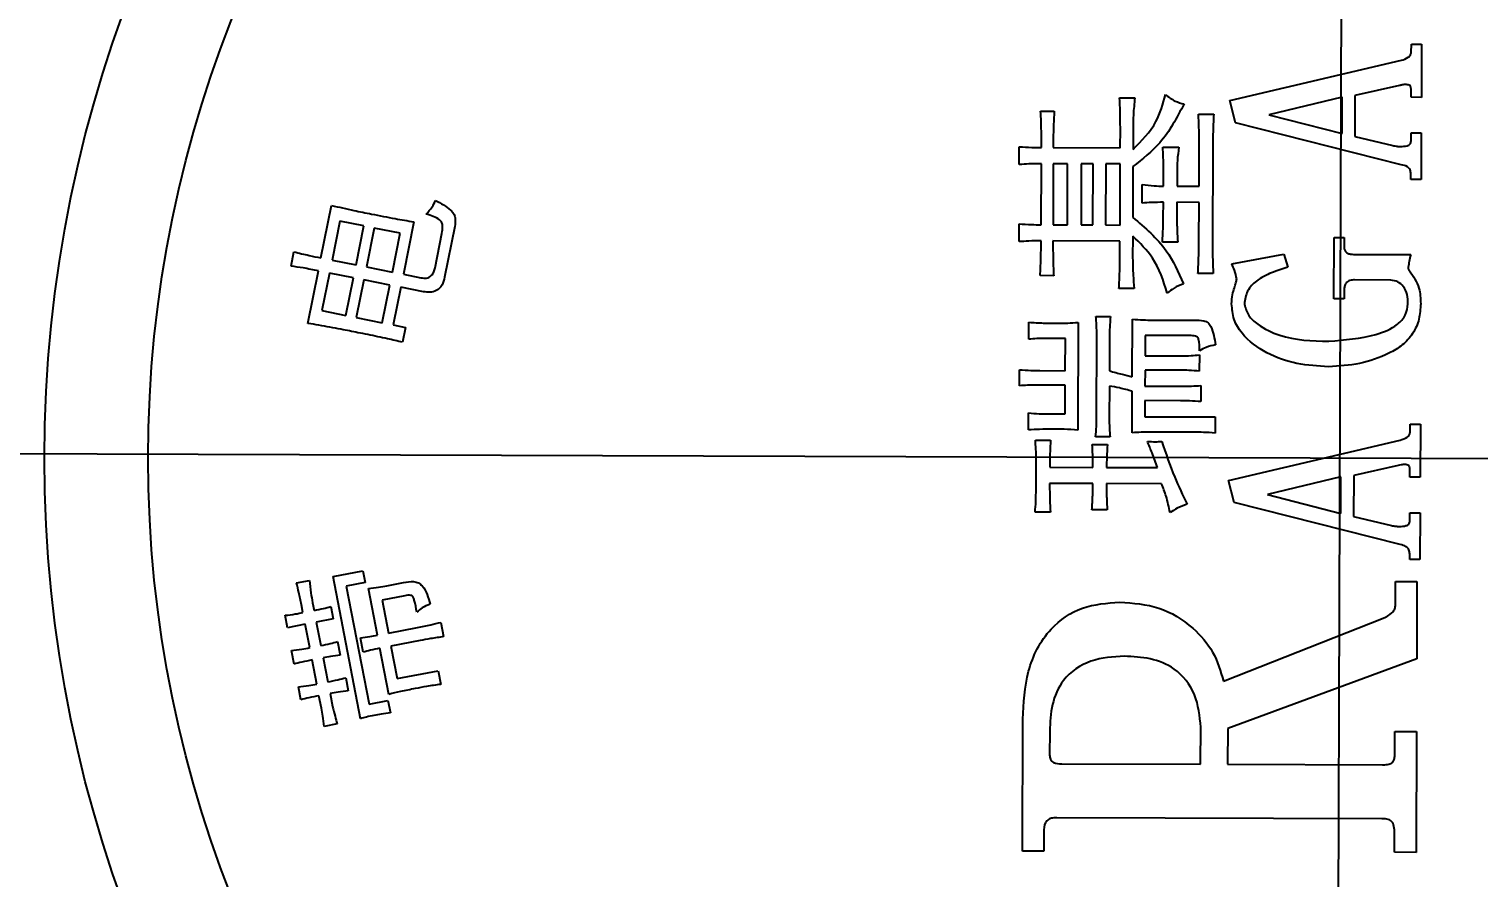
# Model space of a CAD drawing. Header units: millimetres. Extents: x 2928 to 3086, y 1537 to 1648.
# Drawn here: x 2967.46 to 2974.45, y 1618.41 to 1622.5 of the extents above; entities that cross this region are included whole.
import ezdxf

# ---------------------------------------------------------------- set-up
doc = ezdxf.new("R2010")
doc.units = ezdxf.units.MM
doc.layers.add('标注层', color=4, linetype='Continuous', lineweight=25)
doc.styles.get("Standard").update_dxf_attribs({"font": 'arial.ttf'})
doc.dimstyles.new('ISO-25', dxfattribs={"dimtxt": 2.5, "dimasz": 2.5, "dimexe": 1.25, "dimexo": 0.625, "dimtad": 1, "dimtxsty": 'Standard', "dimcen": 2.5, "dimadec": 0, "dimazin": 0, "dimtfac": 1, "dimtmove": 0, "dimatfit": 3, "dimfxl": 0, "dimarcsym": 0})

# ---------------------------------------------------------------- blocks, each defined once
blk = doc.blocks.new('*D28')
at = {"layer": 'Defpoints', "color": 0, "transparency": 16777216}
for p in [(2990.4245, 1637.2623), (2990.4245, 1632.3706), (2955.6801, 1620.4897)]:
    blk.add_point(p, dxfattribs=at)
at = {"layer": '标注层', "color": 0, "lineweight": -2, "transparency": 16777216}
for p, q in [((2955.6801, 1620.4897), (2955.6801, 1639.2623)), ((2990.4245, 1632.3706), (2990.4245, 1639.2623)), ((2959.7601, 1637.2623), (2986.3445, 1637.2623))]:
    blk.add_line(p, q, dxfattribs=at)
at = {"layer": '标注层', "color": 0, "transparency": 16777216}
for points in [[(2959.7601, 1637.9423), (2959.7601, 1636.5823), (2955.6801, 1637.2623)], [(2986.3445, 1637.9423), (2986.3445, 1636.5823), (2990.4245, 1637.2623)]]:
    blk.add_solid(points, dxfattribs=at)
at = {"layer": '标注层', "color": 0, "transparency": 16777216, "insert": (2973.0523, 1640.5745), "char_height": 3.5, "attachment_point": 5}
blk.add_mtext('345', dxfattribs=at)

msp = doc.modelspace()

# ---------------------------------------------------------------- linework, layer by layer
at = {"color": 7, "linetype": 'Continuous', "lineweight": 25}
for p, q in [((2973.7552, 1612.6531), (2973.8049, 1628.2118)), ((2974.1247, 1622.3909), (2974.1248, 1622.4308)), ((2974.1248, 1622.4308), (2974.1741, 1622.4306)), ((2974.1741, 1622.4306), (2974.1733, 1622.1742)), ((2973.2486, 1622.1589), (2974.0766, 1622.3533)), ((2974.0669, 1622.231), (2973.8528, 1622.183)), ((2972.7172, 1622.1718), (2972.7909, 1622.1716)), ((2973.2758, 1622.0519), (2973.2486, 1622.1589)), ((2973.7911, 1622.1757), (2973.4372, 1622.0905)), ((2973.7905, 1621.999), (2973.7911, 1622.1757)), ((2973.8528, 1622.183), (2973.8521, 1621.9855)), ((2974.124, 1622.1744), (2974.1241, 1622.2071)), ((2974.1733, 1622.1742), (2974.124, 1622.1744)), ((2972.3363, 1622.1076), (2972.4018, 1622.1074)), ((2973.0976, 1622.0928), (2973.1713, 1622.0926)), ((2973.4372, 1622.0905), (2973.7905, 1621.999)), ((2972.7205, 1621.9303), (2972.7208, 1622.0204)), ((2972.7822, 1622.0243), (2972.7819, 1621.9219)), ((2974.0763, 1621.849), (2973.2758, 1622.0519)), ((2974.1233, 1621.9633), (2974.1234, 1622.0031)), ((2974.1234, 1622.0031), (2974.1727, 1622.003)), ((2974.1727, 1622.003), (2974.172, 1621.7772)), ((2972.2331, 1621.85), (2972.2334, 1621.936)), ((2972.3398, 1621.9315), (2972.34, 1621.9929)), ((2972.3973, 1621.9927), (2972.3971, 1621.9313)), ((2972.9252, 1621.9337), (2973.003, 1621.9335)), ((2973.8521, 1621.9855), (2974.0348, 1621.9414)), ((2972.3971, 1621.9313), (2972.7205, 1621.9303)), ((2973.1006, 1621.7449), (2973.1012, 1621.9209)), ((2973.1667, 1621.9207), (2973.1653, 1621.4786)), ((2972.3386, 1621.559), (2972.3396, 1621.8537)), ((2972.3969, 1621.8536), (2972.3959, 1621.5588)), ((2972.4665, 1621.8533), (2972.3969, 1621.8536)), ((2972.4655, 1621.5586), (2972.4665, 1621.8533)), ((2972.532, 1621.8531), (2972.531, 1621.5584)), ((2972.5893, 1621.8529), (2972.532, 1621.8531)), ((2972.5883, 1621.5582), (2972.5893, 1621.8529)), ((2972.6507, 1621.8528), (2972.6497, 1621.558)), ((2972.7203, 1621.8525), (2972.6507, 1621.8528)), ((2972.7193, 1621.5578), (2972.7203, 1621.8525)), ((2972.7816, 1621.8401), (2972.7808, 1621.5944)), ((2972.9287, 1621.7454), (2972.9289, 1621.8232)), ((2972.9944, 1621.8189), (2972.9942, 1621.7452)), ((2974.1227, 1621.7774), (2974.1228, 1621.8049)), ((2972.8261, 1621.6639), (2972.8264, 1621.7539)), ((2972.9942, 1621.7452), (2973.1006, 1621.7449)), ((2974.172, 1621.7772), (2974.1227, 1621.7774)), ((2968.8639, 1621.3991), (2968.9145, 1621.6526)), ((2972.9282, 1621.594), (2972.9284, 1621.6677)), ((2972.9939, 1621.6674), (2972.9937, 1621.6019)), ((2973.1004, 1621.6671), (2972.9939, 1621.6674)), ((2973.0998, 1621.4788), (2973.1004, 1621.6671)), ((2968.9545, 1621.5764), (2968.9171, 1621.3885)), ((2969.0704, 1621.5532), (2968.9545, 1621.5764)), ((2969.0329, 1621.3654), (2969.0704, 1621.5532)), ((2969.1205, 1621.5432), (2969.083, 1621.3554)), ((2969.2457, 1621.5182), (2969.1205, 1621.5432)), ((2969.2082, 1621.3304), (2969.2457, 1621.5182)), ((2969.312, 1621.5733), (2969.2614, 1621.3198)), ((2969.4142, 1621.3511), (2969.4474, 1621.5171)), ((2969.5093, 1621.5503), (2969.4605, 1621.3062)), ((2972.2319, 1621.4775), (2972.2322, 1621.5634)), ((2972.3959, 1621.5588), (2972.4655, 1621.5586)), ((2972.531, 1621.5584), (2972.5883, 1621.5582)), ((2972.6497, 1621.558), (2972.7193, 1621.5578)), ((2972.3383, 1621.4526), (2972.3384, 1621.4812)), ((2972.7191, 1621.48), (2972.3957, 1621.4811)), ((2972.7188, 1621.3981), (2972.7191, 1621.48)), ((2972.7806, 1621.5044), (2972.7802, 1621.398)), ((2972.9974, 1621.475), (2972.9237, 1621.4753)), ((2973.751, 1621.2011), (2973.752, 1621.4979)), ((2973.752, 1621.4979), (2973.8013, 1621.4977)), ((2973.8013, 1621.4977), (2973.8011, 1621.4475)), ((2968.7194, 1621.3595), (2968.7332, 1621.4284)), ((2968.9171, 1621.3885), (2969.0329, 1621.3654)), ((2973.2584, 1621.3706), (2973.5099, 1621.417)), ((2973.5099, 1621.417), (2973.5296, 1621.3538)), ((2973.8465, 1621.4159), (2974.1216, 1621.415)), ((2968.8009, 1621.0829), (2968.8514, 1621.3365)), ((2968.9046, 1621.3259), (2968.8684, 1621.1444)), ((2969.0205, 1621.3028), (2968.9046, 1621.3259)), ((2968.9843, 1621.1212), (2969.0205, 1621.3028)), ((2969.083, 1621.3554), (2969.2082, 1621.3304)), ((2969.2614, 1621.3198), (2969.346, 1621.3029)), ((2972.3992, 1621.3132), (2972.3337, 1621.3134)), ((2973.1689, 1621.323), (2973.0952, 1621.3233)), ((2969.0705, 1621.2928), (2969.0344, 1621.1112)), ((2969.1957, 1621.2678), (2969.0705, 1621.2928)), ((2969.1596, 1621.0863), (2969.1957, 1621.2678)), ((2969.2489, 1621.2572), (2969.2127, 1621.0757)), ((2969.3585, 1621.2354), (2969.2489, 1621.2572)), ((2972.7879, 1621.2506), (2972.7142, 1621.2508)), ((2973.8005, 1621.2439), (2973.8003, 1621.2009)), ((2974.0258, 1621.2921), (2973.8507, 1621.2926)), ((2973.8003, 1621.2009), (2973.751, 1621.2011)), ((2968.8684, 1621.1444), (2968.9843, 1621.1212)), ((2969.0344, 1621.1112), (2969.1596, 1621.0863)), ((2972.6033, 1621.1161), (2972.6729, 1621.1158)), ((2972.7784, 1620.8249), (2972.7793, 1621.1032)), ((2972.8734, 1621.0988), (2973.0781, 1621.0982)), ((2969.2127, 1621.0757), (2969.2723, 1621.0638)), ((2969.2723, 1621.0638), (2969.2579, 1620.9917)), ((2972.2795, 1621.0066), (2972.2798, 1621.0884)), ((2972.5172, 1621.0877), (2972.5156, 1620.5678)), ((2972.8404, 1621.0252), (2972.8401, 1620.927)), ((2973.0492, 1621.0246), (2972.8404, 1621.0252)), ((2972.4556, 1621.0101), (2972.3655, 1621.0104)), ((2972.4551, 1620.8545), (2972.4556, 1621.0101)), ((2972.6058, 1620.6248), (2972.6071, 1621.0219)), ((2972.6685, 1621.0217), (2972.6679, 1620.8539)), ((2972.8401, 1620.927), (2973.012, 1620.9264)), ((2973.1021, 1620.9303), (2973.1019, 1620.8525)), ((2972.2338, 1620.7816), (2972.234, 1620.8593)), ((2972.3323, 1620.8549), (2972.4551, 1620.8545)), ((2972.8399, 1620.8574), (2972.8396, 1620.7796)), ((2973.0118, 1620.8569), (2972.8399, 1620.8574)), ((2972.4549, 1620.785), (2972.3239, 1620.7854)), ((2972.4544, 1620.6458), (2972.4549, 1620.785)), ((2972.6677, 1620.7802), (2972.6672, 1620.6287)), ((2972.7775, 1620.5547), (2972.7782, 1620.7553)), ((2972.8396, 1620.7796), (2973.0075, 1620.7791)), ((2973.1098, 1620.7829), (2973.1096, 1620.7051)), ((2972.8394, 1620.71), (2972.8392, 1620.6323)), ((2973.0113, 1620.7095), (2972.8394, 1620.71)), ((2972.2781, 1620.5686), (2972.2784, 1620.6504)), ((2972.3685, 1620.646), (2972.4544, 1620.6458)), ((2972.8392, 1620.6323), (2973.1789, 1620.6312)), ((2973.1789, 1620.6312), (2973.1787, 1620.5534)), ((2972.671, 1620.5346), (2972.6014, 1620.5348)), ((2973.0764, 1620.5578), (2972.8758, 1620.5585)), ((2974.1188, 1620.5567), (2974.1189, 1620.5966)), ((2974.1189, 1620.5966), (2974.1683, 1620.5964)), ((2974.1683, 1620.5964), (2974.1674, 1620.34)), ((2985.8594, 1620.3933), (2955.4154, 1620.4905)), ((2972.3107, 1620.5193), (2972.3844, 1620.5191)), ((2972.5849, 1620.498), (2972.6586, 1620.4977)), ((2973.2427, 1620.3247), (2974.0707, 1620.5191)), ((2972.314, 1620.2655), (2972.3145, 1620.4211)), ((2974.0611, 1620.3968), (2973.8469, 1620.3487)), ((2972.3799, 1620.3881), (2972.5887, 1620.3874)), ((2972.6542, 1620.3872), (2972.8998, 1620.3865)), ((2973.2699, 1620.2177), (2973.2427, 1620.3247)), ((2973.7852, 1620.3414), (2973.4313, 1620.2562)), ((2973.7847, 1620.1648), (2973.7852, 1620.3414)), ((2973.8469, 1620.3487), (2973.8463, 1620.1513)), ((2974.1181, 1620.3402), (2974.1182, 1620.3729)), ((2974.1674, 1620.34), (2974.1181, 1620.3402)), ((2972.5884, 1620.3097), (2972.3797, 1620.3103)), ((2972.92, 1620.3086), (2972.6539, 1620.3095)), ((2973.4313, 1620.2562), (2973.7847, 1620.1648)), ((2972.6576, 1620.1825), (2972.5839, 1620.1828)), ((2974.0705, 1620.0148), (2973.2699, 1620.2177)), ((2972.3833, 1620.1711), (2972.3096, 1620.1714)), ((2973.8463, 1620.1513), (2974.029, 1620.1072)), ((2974.1174, 1620.129), (2974.1176, 1620.1689)), ((2974.1176, 1620.1689), (2974.1669, 1620.1688)), ((2974.1669, 1620.1688), (2974.1662, 1619.943)), ((2974.1169, 1619.9431), (2974.1169, 1619.9707)), ((2974.1662, 1619.943), (2974.1169, 1619.9431)), ((2968.746, 1619.8302), (2968.8086, 1619.8423)), ((2968.922, 1619.861), (2969.0662, 1619.8888)), ((2969.0544, 1619.1745), (2968.922, 1619.861)), ((2969.0662, 1619.8888), (2969.077, 1619.8323)), ((2974.0476, 1619.7198), (2974.048, 1619.8365)), ((2974.048, 1619.8365), (2974.1521, 1619.8362)), ((2974.1521, 1619.8362), (2974.1509, 1619.4641)), ((2969.077, 1619.8323), (2968.9861, 1619.8149)), ((2968.9861, 1619.8149), (2969.0962, 1619.2445)), ((2969.136, 1619.5772), (2969.0924, 1619.8029)), ((2969.2682, 1619.7684), (2969.1585, 1619.7472)), ((2969.1809, 1619.8166), (2969.2624, 1619.8323)), ((2968.7768, 1619.6866), (2968.7695, 1619.7242)), ((2968.8228, 1619.7346), (2968.8302, 1619.697)), ((2968.9109, 1619.7159), (2968.9225, 1619.6562)), ((2969.1585, 1619.7472), (2969.1894, 1619.5874)), ((2968.7031, 1619.6139), (2968.6916, 1619.6735)), ((2968.7876, 1619.6302), (2968.7031, 1619.6139)), ((2968.8095, 1619.5174), (2968.7876, 1619.6302)), ((2968.9225, 1619.6562), (2968.841, 1619.6406)), ((2968.841, 1619.6406), (2968.8628, 1619.5277)), ((2969.4426, 1619.6395), (2969.4558, 1619.5705)), ((2973.2189, 1619.3552), (2973.9881, 1619.6594)), ((2969.0672, 1619.4956), (2969.054, 1619.5646)), ((2969.1894, 1619.5874), (2969.3303, 1619.6146)), ((2968.7337, 1619.4378), (2968.721, 1619.5037)), ((2968.9436, 1619.5466), (2968.9563, 1619.4807)), ((2969.191, 1619.2919), (2969.1481, 1619.5145)), ((2969.3424, 1619.552), (2969.2015, 1619.5248)), ((2969.2015, 1619.5248), (2969.2317, 1619.368)), ((2968.8433, 1619.3419), (2968.8209, 1619.4579)), ((2968.8742, 1619.4682), (2968.8967, 1619.3522)), ((2974.1509, 1619.4641), (2973.2389, 1619.1266)), ((2968.9837, 1619.3723), (2968.9958, 1619.3096)), ((2969.2317, 1619.368), (2969.4291, 1619.4062)), ((2969.4291, 1619.4062), (2969.4417, 1619.3403)), ((2968.767, 1619.2655), (2968.7549, 1619.3282)), ((2968.8657, 1619.226), (2968.8541, 1619.2855)), ((2968.9075, 1619.2958), (2968.9196, 1619.2331)), ((2969.0962, 1619.2445), (2969.1871, 1619.2619)), ((2969.1871, 1619.2619), (2969.1985, 1619.2023)), ((2968.9422, 1619.1497), (2968.8796, 1619.1376)), ((2972.248, 1618.5352), (2972.25, 1619.1724)), ((2973.1082, 1618.9546), (2973.1088, 1619.1335)), ((2972.38, 1619.1147), (2972.3796, 1618.9992)), ((2973.2389, 1619.1266), (2973.2383, 1618.9542)), ((2974.0453, 1618.9963), (2974.0457, 1619.113)), ((2974.0457, 1619.113), (2974.1498, 1619.1127)), ((2974.1498, 1619.1127), (2974.148, 1618.5291)), ((2972.4388, 1618.9567), (2973.1082, 1618.9546)), ((2973.2383, 1618.9542), (2973.9854, 1618.9518)), ((2973.9825, 1618.6915), (2972.4144, 1618.6965)), ((2972.3524, 1618.6255), (2972.3521, 1618.5349)), ((2974.0438, 1618.5295), (2974.0441, 1618.6201)), ((2972.3521, 1618.5349), (2972.248, 1618.5352)), ((2974.148, 1618.5291), (2974.0438, 1618.5295))]:
    msp.add_line(p, q, dxfattribs=at)
for radius in [6.25, 5.75]:
    msp.add_circle((2973.7801, 1620.4319), radius, dxfattribs=at)
for radius, start, end in [(6.85, 98.55945, 171.07462), (6.8, 98.55945, 171.07462), (6.8, 188.55945, 261.07462), (6.85, 188.55945, 261.07462)]:
    msp.add_arc((2973.7801, 1620.4319), radius, start, end, dxfattribs=at)
for points, knots in [([(2974.0766, 1622.3533), (2974.0882, 1622.3569), (2974.1044, 1622.3619), (2974.1213, 1622.3768), (2974.1235, 1622.3862), (2974.1247, 1622.3909)], [0, 0, 0, 0, 0.560486, 0.780117, 1, 1, 1, 1]), ([(2974.1001, 1622.2357), (2974.0938, 1622.2356), (2974.0826, 1622.2353), (2974.0717, 1622.2323), (2974.0669, 1622.231)], [0, 0, 0, 0, 0.559747, 1, 1, 1, 1]), ([(2974.1241, 1622.2071), (2974.1239, 1622.2118), (2974.1237, 1622.2182), (2974.1217, 1622.2262), (2974.1181, 1622.2323), (2974.1097, 1622.235), (2974.1033, 1622.2355), (2974.1001, 1622.2357)], [0, 0, 0, 0, 0.313377, 0.437967, 0.560109, 0.779399, 1, 1, 1, 1]), ([(2972.7208, 1622.0204), (2972.7207, 1622.0487), (2972.7206, 1622.0992), (2972.7182, 1622.1496), (2972.7172, 1622.1718)], [0, 0, 0, 0, 0.560004, 1, 1, 1, 1]), ([(2973.0282, 1622.1422), (2972.9935, 1622.0762), (2972.9316, 1621.9583), (2972.8275, 1621.8762), (2972.7816, 1621.8401)], [0, 0, 0, 0, 0.560091, 1, 1, 1, 1]), ([(2972.7819, 1621.9219), (2972.8236, 1621.9644), (2972.8982, 1622.0403), (2972.926, 1622.1425), (2972.9383, 1622.1875)], [0, 0, 0, 0, 0.559637, 1, 1, 1, 1]), ([(2972.7909, 1622.1716), (2972.788, 1622.1442), (2972.7829, 1622.0952), (2972.7824, 1622.0459), (2972.7822, 1622.0243)], [0, 0, 0, 0, 0.559964, 1, 1, 1, 1]), ([(2972.9383, 1622.1875), (2972.9536, 1622.1759), (2972.9808, 1622.1552), (2973.0137, 1622.1462), (2973.0282, 1622.1422)], [0, 0, 0, 0, 0.560084, 1, 1, 1, 1]), ([(2972.34, 1621.9929), (2972.3397, 1622.0143), (2972.3392, 1622.0526), (2972.3372, 1622.0908), (2972.3363, 1622.1076)], [0, 0, 0, 0, 0.559995, 1, 1, 1, 1]), ([(2972.4018, 1622.1074), (2972.4005, 1622.086), (2972.3983, 1622.0478), (2972.3976, 1622.0096), (2972.3973, 1621.9927)], [0, 0, 0, 0, 0.560001, 1, 1, 1, 1]), ([(2973.1012, 1621.9209), (2973.1011, 1621.953), (2973.101, 1622.0104), (2973.0987, 1622.0676), (2973.0976, 1622.0928)], [0, 0, 0, 0, 0.560004, 1, 1, 1, 1]), ([(2973.1713, 1622.0926), (2973.1699, 1622.0605), (2973.1673, 1622.0033), (2973.1669, 1621.9459), (2973.1667, 1621.9207)], [0, 0, 0, 0, 0.559992, 1, 1, 1, 1]), ([(2972.2334, 1621.936), (2972.2532, 1621.9346), (2972.2887, 1621.9322), (2972.3242, 1621.9317), (2972.3398, 1621.9315)], [0, 0, 0, 0, 0.559977, 1, 1, 1, 1]), ([(2972.9289, 1621.8232), (2972.9288, 1621.8439), (2972.9285, 1621.8807), (2972.9262, 1621.9176), (2972.9252, 1621.9337)], [0, 0, 0, 0, 0.559983, 1, 1, 1, 1]), ([(2973.003, 1621.9335), (2973.0002, 1621.9122), (2972.9952, 1621.8741), (2972.9947, 1621.8358), (2972.9944, 1621.8189)], [0, 0, 0, 0, 0.559956, 1, 1, 1, 1]), ([(2974.0348, 1621.9414), (2974.0419, 1621.9401), (2974.0546, 1621.9377), (2974.0675, 1621.9371), (2974.0731, 1621.9368)], [0, 0, 0, 0, 0.559957, 1, 1, 1, 1]), ([(2974.0731, 1621.9368), (2974.0838, 1621.9373), (2974.0971, 1621.938), (2974.1122, 1621.9433), (2974.1187, 1621.9481), (2974.1227, 1621.9553), (2974.1231, 1621.9606), (2974.1233, 1621.9633)], [0, 0, 0, 0, 0.499685, 0.625262, 0.749928, 0.874883, 1, 1, 1, 1]), ([(2972.3396, 1621.8537), (2972.3197, 1621.8536), (2972.2841, 1621.8534), (2972.2487, 1621.851), (2972.2331, 1621.85)], [0, 0, 0, 0, 0.560008, 1, 1, 1, 1]), ([(2974.1228, 1621.8049), (2974.1221, 1621.8116), (2974.1206, 1621.825), (2974.1038, 1621.8437), (2974.0867, 1621.847), (2974.0763, 1621.849)], [0, 0, 0, 0, 0.281216, 0.559863, 1, 1, 1, 1]), ([(2972.8264, 1621.7539), (2972.8454, 1621.7512), (2972.8793, 1621.7462), (2972.9136, 1621.7457), (2972.9287, 1621.7454)], [0, 0, 0, 0, 0.559946, 1, 1, 1, 1]), ([(2968.9145, 1621.6526), (2968.9505, 1621.6442), (2969.0147, 1621.6293), (2969.0795, 1621.6165), (2969.108, 1621.6108)], [0, 0, 0, 0, 0.559975, 1, 1, 1, 1]), ([(2969.3715, 1621.6104), (2969.3818, 1621.6214), (2969.4001, 1621.6412), (2969.4119, 1621.6654), (2969.4171, 1621.676)], [0, 0, 0, 0, 0.559731, 1, 1, 1, 1]), ([(2969.4171, 1621.676), (2969.4426, 1621.6625), (2969.4744, 1621.6455), (2969.5052, 1621.6143), (2969.5144, 1621.5862), (2969.5113, 1621.5647), (2969.5093, 1621.5503)], [0, 0, 0, 0, 0.50072, 0.625728, 0.750502, 1, 1, 1, 1]), ([(2972.9284, 1621.6677), (2972.9093, 1621.6674), (2972.8752, 1621.6669), (2972.8411, 1621.6648), (2972.8261, 1621.6639)], [0, 0, 0, 0, 0.559998, 1, 1, 1, 1]), ([(2969.108, 1621.6108), (2969.1459, 1621.6033), (2969.2138, 1621.5898), (2969.282, 1621.5783), (2969.312, 1621.5733)], [0, 0, 0, 0, 0.560012, 1, 1, 1, 1]), ([(2969.4474, 1621.5171), (2969.4492, 1621.5286), (2969.452, 1621.5458), (2969.4485, 1621.5698), (2969.4231, 1621.5958), (2969.3945, 1621.6039), (2969.3715, 1621.6104)], [0, 0, 0, 0, 0.250347, 0.375318, 0.499032, 1, 1, 1, 1]), ([(2972.7808, 1621.5944), (2972.8398, 1621.5447), (2972.9453, 1621.4556), (2973.0009, 1621.3299), (2973.0254, 1621.2744)], [0, 0, 0, 0, 0.558753, 1, 1, 1, 1]), ([(2972.9237, 1621.4753), (2972.9251, 1621.4974), (2972.9276, 1621.5369), (2972.928, 1621.5765), (2972.9282, 1621.594)], [0, 0, 0, 0, 0.559981, 1, 1, 1, 1]), ([(2972.9937, 1621.6019), (2972.9938, 1621.5782), (2972.994, 1621.5359), (2972.9964, 1621.4936), (2972.9974, 1621.475)], [0, 0, 0, 0, 0.560008, 1, 1, 1, 1]), ([(2972.2322, 1621.5634), (2972.252, 1621.5621), (2972.2875, 1621.5597), (2972.323, 1621.5592), (2972.3386, 1621.559)], [0, 0, 0, 0, 0.559977, 1, 1, 1, 1]), ([(2972.3384, 1621.4812), (2972.3185, 1621.4811), (2972.283, 1621.4809), (2972.2475, 1621.4785), (2972.2319, 1621.4775)], [0, 0, 0, 0, 0.560008, 1, 1, 1, 1]), ([(2972.3337, 1621.3134), (2972.3351, 1621.3394), (2972.3376, 1621.3857), (2972.3381, 1621.4322), (2972.3383, 1621.4526)], [0, 0, 0, 0, 0.559989, 1, 1, 1, 1]), ([(2972.3957, 1621.4811), (2972.3957, 1621.4497), (2972.3958, 1621.3937), (2972.3982, 1621.3378), (2972.3992, 1621.3132)], [0, 0, 0, 0, 0.560007, 1, 1, 1, 1]), ([(2972.9475, 1621.2296), (2972.9285, 1621.2887), (2972.8945, 1621.3941), (2972.8153, 1621.4708), (2972.7806, 1621.5044)], [0, 0, 0, 0, 0.561223, 1, 1, 1, 1]), ([(2973.0952, 1621.3233), (2973.0966, 1621.3523), (2973.0992, 1621.4041), (2973.0996, 1621.456), (2973.0998, 1621.4788)], [0, 0, 0, 0, 0.55999, 1, 1, 1, 1]), ([(2973.1653, 1621.4786), (2973.1654, 1621.4495), (2973.1656, 1621.3977), (2973.1679, 1621.3458), (2973.1689, 1621.323)], [0, 0, 0, 0, 0.560003, 1, 1, 1, 1]), ([(2973.8011, 1621.4475), (2973.8013, 1621.4449), (2973.8018, 1621.4397), (2973.8063, 1621.4303), (2973.8159, 1621.4209), (2973.8311, 1621.4165), (2973.8413, 1621.4161), (2973.8465, 1621.4159)], [0, 0, 0, 0, 0.125881, 0.251221, 0.500471, 0.749932, 1, 1, 1, 1]), ([(2968.7332, 1621.4284), (2968.7575, 1621.4224), (2968.8008, 1621.4117), (2968.8446, 1621.403), (2968.8639, 1621.3991)], [0, 0, 0, 0, 0.559971, 1, 1, 1, 1]), ([(2972.7142, 1621.2508), (2972.7156, 1621.2783), (2972.7181, 1621.3274), (2972.7186, 1621.3765), (2972.7188, 1621.3981)], [0, 0, 0, 0, 0.5599894, 1, 1, 1, 1]), ([(2972.7802, 1621.398), (2972.7805, 1621.3704), (2972.7811, 1621.3211), (2972.7858, 1621.2721), (2972.7879, 1621.2506)], [0, 0, 0, 0, 0.559951, 1, 1, 1, 1]), ([(2974.1216, 1621.415), (2974.1194, 1621.4038), (2974.1156, 1621.3837), (2974.111, 1621.3637), (2974.109, 1621.355)], [0, 0, 0, 0, 0.560907, 1, 1, 1, 1]), ([(2968.8514, 1621.3365), (2968.8269, 1621.3414), (2968.783, 1621.35), (2968.7388, 1621.3566), (2968.7194, 1621.3595)], [0, 0, 0, 0, 0.560017, 1, 1, 1, 1]), ([(2969.346, 1621.3029), (2969.3549, 1621.3017), (2969.3727, 1621.2993), (2969.3966, 1621.3108), (2969.4091, 1621.3307), (2969.4125, 1621.3443), (2969.4142, 1621.3511)], [0, 0, 0, 0, 0.28057, 0.558466, 0.778832, 1, 1, 1, 1]), ([(2969.4605, 1621.3062), (2969.4576, 1621.2931), (2969.4519, 1621.267), (2969.4239, 1621.2391), (2969.3896, 1621.2319), (2969.3689, 1621.2342), (2969.3585, 1621.2354)], [0, 0, 0, 0, 0.280719, 0.558597, 0.778859, 1, 1, 1, 1]), ([(2973.2828, 1621.2979), (2973.2794, 1621.3118), (2973.2732, 1621.3367), (2973.2629, 1621.3602), (2973.2584, 1621.3706)], [0, 0, 0, 0, 0.558272, 1, 1, 1, 1]), ([(2973.5296, 1621.3538), (2973.5031, 1621.3455), (2973.4501, 1621.329), (2973.3806, 1621.2949), (2973.3287, 1621.2413), (2973.3225, 1621.1975), (2973.3194, 1621.1757)], [0, 0, 0, 0, 0.281142, 0.5617323, 0.7812082, 1, 1, 1, 1]), ([(2974.109, 1621.355), (2974.1091, 1621.351), (2974.1092, 1621.344), (2974.114, 1621.3389), (2974.1161, 1621.3367)], [0, 0, 0, 0, 0.5591062, 1, 1, 1, 1]), ([(2974.1161, 1621.3367), (2974.1344, 1621.3097), (2974.1671, 1621.2614), (2974.1692, 1621.2035), (2974.1701, 1621.1779)], [0, 0, 0, 0, 0.5586307, 1, 1, 1, 1]), ([(2973.0254, 1621.2744), (2973.0098, 1621.2678), (2972.982, 1621.256), (2972.9581, 1621.2377), (2972.9475, 1621.2296)], [0, 0, 0, 0, 0.559726, 1, 1, 1, 1]), ([(2973.2578, 1621.178), (2973.2588, 1621.1926), (2973.2605, 1621.2187), (2973.2677, 1621.2439), (2973.2709, 1621.255)], [0, 0, 0, 0, 0.5597278, 1, 1, 1, 1]), ([(2973.2709, 1621.255), (2973.2737, 1621.2629), (2973.2786, 1621.2769), (2973.2815, 1621.2915), (2973.2828, 1621.2979)], [0, 0, 0, 0, 0.560488, 1, 1, 1, 1]), ([(2973.8507, 1621.2926), (2973.8431, 1621.2924), (2973.8281, 1621.2918), (2973.8088, 1621.2802), (2973.8014, 1621.2616), (2973.8008, 1621.2498), (2973.8005, 1621.2439)], [0, 0, 0, 0, 0.28103, 0.559084, 0.779084, 1, 1, 1, 1]), ([(2974.1085, 1621.178), (2974.1078, 1621.1926), (2974.1065, 1621.2219), (2974.0904, 1621.2609), (2974.0601, 1621.2857), (2974.0372, 1621.2899), (2974.0258, 1621.2921)], [0, 0, 0, 0, 0.280921, 0.560477, 0.779877, 1, 1, 1, 1]), ([(2973.7257, 1620.8738), (2973.6743, 1620.8767), (2973.5716, 1620.8823), (2973.4256, 1620.9351), (2973.3186, 1621.0106), (2973.2646, 1621.1008), (2973.26, 1621.1522), (2973.2578, 1621.178)], [0, 0, 0, 0, 0.250503, 0.500764, 0.750092, 0.875058, 1, 1, 1, 1]), ([(2973.3194, 1621.1757), (2973.3248, 1621.1563), (2973.3355, 1621.1174), (2973.3989, 1621.0654), (2973.5237, 1621.0016), (2973.6451, 1620.9989), (2973.7261, 1620.9971)], [0, 0, 0, 0, 0.123502, 0.248867, 0.498938, 1, 1, 1, 1]), ([(2974.1701, 1621.1779), (2974.1686, 1621.1528), (2974.1654, 1621.1026), (2974.1347, 1621.0322), (2974.0831, 1620.9758), (2973.9959, 1620.9252), (2973.8764, 1620.8823), (2973.7759, 1620.8767), (2973.7257, 1620.8738)], [0, 0, 0, 0, 0.1250376, 0.2498737, 0.3747683, 0.4998501, 0.7498882, 1, 1, 1, 1]), ([(2973.7261, 1620.9971), (2973.8029, 1621.0029), (2973.9181, 1621.0115), (2974.0451, 1621.0618), (2974.1007, 1621.1198), (2974.1059, 1621.1586), (2974.1085, 1621.178)], [0, 0, 0, 0, 0.500529, 0.750512, 0.875389, 1, 1, 1, 1]), ([(2972.6071, 1621.0219), (2972.6069, 1621.0395), (2972.6065, 1621.0709), (2972.6043, 1621.1023), (2972.6033, 1621.1161)], [0, 0, 0, 0, 0.559972, 1, 1, 1, 1]), ([(2972.6729, 1621.1158), (2972.6715, 1621.0983), (2972.6691, 1621.067), (2972.6687, 1621.0355), (2972.6685, 1621.0217)], [0, 0, 0, 0, 0.559968, 1, 1, 1, 1]), ([(2972.7793, 1621.1032), (2972.7968, 1621.1018), (2972.8282, 1621.0993), (2972.8596, 1621.099), (2972.8734, 1621.0988)], [0, 0, 0, 0, 0.55997, 1, 1, 1, 1]), ([(2973.0781, 1621.0982), (2973.0933, 1621.0986), (2973.116, 1621.0992), (2973.1456, 1621.0875), (2973.1693, 1621.0468), (2973.1753, 1621.0092), (2973.18, 1620.9791)], [0, 0, 0, 0, 0.249971, 0.374723, 0.498913, 1, 1, 1, 1]), ([(2969.0424, 1621.038), (2969.0151, 1621.0435), (2968.9701, 1621.0524), (2968.9074, 1621.0644), (2968.8542, 1621.0743), (2968.8186, 1621.0801), (2968.8009, 1621.0829)], [0, 0, 0, 0, 0.340004, 0.560007, 0.780012, 1, 1, 1, 1]), ([(2969.2579, 1620.9917), (2969.2336, 1620.9976), (2969.1936, 1621.0073), (2969.1374, 1621.0187), (2969.09, 1621.0286), (2969.0583, 1621.0349), (2969.0424, 1621.038)], [0, 0, 0, 0, 0.339955, 0.559969, 0.779981, 1, 1, 1, 1]), ([(2972.2798, 1621.0884), (2972.3027, 1621.0869), (2972.3436, 1621.0842), (2972.3846, 1621.084), (2972.4026, 1621.084)], [0, 0, 0, 0, 0.559955, 1, 1, 1, 1]), ([(2972.4026, 1621.084), (2972.424, 1621.0839), (2972.4623, 1621.0838), (2972.5004, 1621.0865), (2972.5172, 1621.0877)], [0, 0, 0, 0, 0.560043, 1, 1, 1, 1]), ([(2973.1022, 1620.9507), (2973.1033, 1620.9697), (2973.1045, 1620.991), (2973.0963, 1621.0135), (2973.0886, 1621.0193), (2973.0727, 1621.024), (2973.0586, 1621.0243), (2973.0492, 1621.0246)], [0, 0, 0, 0, 0.5002214, 0.5625, 0.6249839, 0.7498647, 1, 1, 1, 1]), ([(2972.3655, 1621.0104), (2972.3494, 1621.0102), (2972.3207, 1621.0099), (2972.2921, 1621.0076), (2972.2795, 1621.0066)], [0, 0, 0, 0, 0.5599712, 1, 1, 1, 1]), ([(2973.18, 1620.9791), (2973.1647, 1620.9758), (2973.1374, 1620.97), (2973.113, 1620.9566), (2973.1022, 1620.9507)], [0, 0, 0, 0, 0.559956, 1, 1, 1, 1]), ([(2973.012, 1620.9264), (2973.0289, 1620.9266), (2973.059, 1620.9268), (2973.0889, 1620.9292), (2973.1021, 1620.9303)], [0, 0, 0, 0, 0.560016, 1, 1, 1, 1]), ([(2972.234, 1620.8593), (2972.2524, 1620.858), (2972.2851, 1620.8556), (2972.3179, 1620.8551), (2972.3323, 1620.8549)], [0, 0, 0, 0, 0.559974, 1, 1, 1, 1]), ([(2972.6679, 1620.8539), (2972.6885, 1620.8481), (2972.7251, 1620.8378), (2972.7621, 1620.8288), (2972.7784, 1620.8249)], [0, 0, 0, 0, 0.55999, 1, 1, 1, 1]), ([(2973.1019, 1620.8525), (2973.0851, 1620.8539), (2973.0551, 1620.8564), (2973.0251, 1620.8567), (2973.0118, 1620.8569)], [0, 0, 0, 0, 0.559958, 1, 1, 1, 1]), ([(2972.3239, 1620.7854), (2972.307, 1620.7852), (2972.277, 1620.7849), (2972.247, 1620.7826), (2972.2338, 1620.7816)], [0, 0, 0, 0, 0.559971, 1, 1, 1, 1]), ([(2972.7782, 1620.7553), (2972.7578, 1620.7609), (2972.7213, 1620.771), (2972.6841, 1620.7774), (2972.6677, 1620.7802)], [0, 0, 0, 0, 0.559993, 1, 1, 1, 1]), ([(2973.0075, 1620.7791), (2973.0266, 1620.7792), (2973.0608, 1620.7795), (2973.0948, 1620.7818), (2973.1098, 1620.7829)], [0, 0, 0, 0, 0.559978, 1, 1, 1, 1]), ([(2973.1096, 1620.7051), (2973.0913, 1620.7065), (2973.0586, 1620.7089), (2973.0258, 1620.7093), (2973.0113, 1620.7095)], [0, 0, 0, 0, 0.559974, 1, 1, 1, 1]), ([(2972.2784, 1620.6504), (2972.2952, 1620.6491), (2972.3252, 1620.6467), (2972.3552, 1620.6462), (2972.3685, 1620.646)], [0, 0, 0, 0, 0.5599748, 1, 1, 1, 1]), ([(2972.6014, 1620.5348), (2972.6028, 1620.5516), (2972.6053, 1620.5815), (2972.6057, 1620.6116), (2972.6058, 1620.6248)], [0, 0, 0, 0, 0.559972, 1, 1, 1, 1]), ([(2972.6672, 1620.6287), (2972.6674, 1620.6111), (2972.6678, 1620.5797), (2972.67, 1620.5483), (2972.671, 1620.5346)], [0, 0, 0, 0, 0.559972, 1, 1, 1, 1]), ([(2972.3969, 1620.5723), (2972.3747, 1620.5722), (2972.3351, 1620.5722), (2972.2955, 1620.5697), (2972.2781, 1620.5686)], [0, 0, 0, 0, 0.560024, 1, 1, 1, 1]), ([(2972.5156, 1620.5678), (2972.4934, 1620.5693), (2972.4539, 1620.5719), (2972.4143, 1620.5721), (2972.3969, 1620.5723)], [0, 0, 0, 0, 0.559967, 1, 1, 1, 1]), ([(2972.8758, 1620.5585), (2972.8574, 1620.5583), (2972.8246, 1620.558), (2972.7919, 1620.5557), (2972.7775, 1620.5547)], [0, 0, 0, 0, 0.559983, 1, 1, 1, 1]), ([(2973.1787, 1620.5534), (2973.1596, 1620.5548), (2973.1255, 1620.5572), (2973.0914, 1620.5576), (2973.0764, 1620.5578)], [0, 0, 0, 0, 0.559975, 1, 1, 1, 1]), ([(2974.0707, 1620.5191), (2974.0823, 1620.5227), (2974.0985, 1620.5277), (2974.1154, 1620.5426), (2974.1177, 1620.552), (2974.1188, 1620.5567)], [0, 0, 0, 0, 0.5604845, 0.7801165, 1, 1, 1, 1]), ([(2972.3145, 1620.4211), (2972.3143, 1620.4394), (2972.314, 1620.4722), (2972.3117, 1620.5049), (2972.3107, 1620.5193)], [0, 0, 0, 0, 0.559976, 1, 1, 1, 1]), ([(2972.3844, 1620.5191), (2972.383, 1620.4947), (2972.3804, 1620.451), (2972.3801, 1620.4073), (2972.3799, 1620.3881)], [0, 0, 0, 0, 0.559978, 1, 1, 1, 1]), ([(2972.5887, 1620.3874), (2972.5885, 1620.4081), (2972.5881, 1620.445), (2972.5859, 1620.4818), (2972.5849, 1620.498)], [0, 0, 0, 0, 0.55998, 1, 1, 1, 1]), ([(2972.6586, 1620.4977), (2972.6573, 1620.4771), (2972.6549, 1620.4403), (2972.6544, 1620.4035), (2972.6542, 1620.3872)], [0, 0, 0, 0, 0.559985, 1, 1, 1, 1]), ([(2972.8998, 1620.3865), (2972.8913, 1620.4104), (2972.876, 1620.4531), (2972.8587, 1620.4951), (2972.8511, 1620.5135)], [0, 0, 0, 0, 0.56, 1, 1, 1, 1]), ([(2972.8511, 1620.5135), (2972.8641, 1620.5124), (2972.8873, 1620.5104), (2972.9105, 1620.5124), (2972.9207, 1620.5133)], [0, 0, 0, 0, 0.559992, 1, 1, 1, 1]), ([(2972.9207, 1620.5133), (2972.9402, 1620.4553), (2972.975, 1620.3519), (2973.0219, 1620.2533), (2973.0425, 1620.21)], [0, 0, 0, 0, 0.5600352, 1, 1, 1, 1]), ([(2974.0942, 1620.4015), (2974.0879, 1620.4014), (2974.0767, 1620.4011), (2974.0659, 1620.3981), (2974.0611, 1620.3968)], [0, 0, 0, 0, 0.559747, 1, 1, 1, 1]), ([(2974.1182, 1620.3729), (2974.118, 1620.3775), (2974.1178, 1620.384), (2974.1159, 1620.392), (2974.1123, 1620.3981), (2974.1038, 1620.4008), (2974.0974, 1620.4013), (2974.0942, 1620.4015)], [0, 0, 0, 0, 0.3133751, 0.437968, 0.56011, 0.7793993, 1, 1, 1, 1]), ([(2972.3096, 1620.1714), (2972.3109, 1620.1889), (2972.3131, 1620.2203), (2972.3137, 1620.2517), (2972.314, 1620.2655)], [0, 0, 0, 0, 0.560001, 1, 1, 1, 1]), ([(2972.3797, 1620.3103), (2972.3797, 1620.2843), (2972.3798, 1620.2379), (2972.3822, 1620.1915), (2972.3833, 1620.1711)], [0, 0, 0, 0, 0.560012, 1, 1, 1, 1]), ([(2972.5839, 1620.1828), (2972.5853, 1620.2064), (2972.5878, 1620.2487), (2972.5882, 1620.291), (2972.5884, 1620.3097)], [0, 0, 0, 0, 0.559983, 1, 1, 1, 1]), ([(2972.6539, 1620.3095), (2972.654, 1620.2858), (2972.6542, 1620.2434), (2972.6566, 1620.2011), (2972.6576, 1620.1825)], [0, 0, 0, 0, 0.5600074, 1, 1, 1, 1]), ([(2972.9605, 1620.1693), (2972.955, 1620.1959), (2972.9452, 1620.2434), (2972.9277, 1620.2887), (2972.92, 1620.3086)], [0, 0, 0, 0, 0.559825, 1, 1, 1, 1]), ([(2973.0425, 1620.21), (2973.0263, 1620.2041), (2972.9974, 1620.1937), (2972.9718, 1620.1767), (2972.9605, 1620.1693)], [0, 0, 0, 0, 0.559817, 1, 1, 1, 1]), ([(2974.0673, 1620.1026), (2974.0779, 1620.1031), (2974.0913, 1620.1037), (2974.1063, 1620.109), (2974.1129, 1620.1138), (2974.1169, 1620.121), (2974.1173, 1620.1264), (2974.1174, 1620.129)], [0, 0, 0, 0, 0.499685, 0.625263, 0.749928, 0.874883, 1, 1, 1, 1]), ([(2974.029, 1620.1072), (2974.0361, 1620.1058), (2974.0487, 1620.1034), (2974.0616, 1620.1029), (2974.0673, 1620.1026)], [0, 0, 0, 0, 0.559957, 1, 1, 1, 1]), ([(2974.1169, 1619.9707), (2974.1162, 1619.9774), (2974.1148, 1619.9907), (2974.0979, 1620.0095), (2974.0809, 1620.0128), (2974.0705, 1620.0148)], [0, 0, 0, 0, 0.281216, 0.559863, 1, 1, 1, 1]), ([(2968.8086, 1619.8423), (2968.8108, 1619.8221), (2968.8146, 1619.7861), (2968.8203, 1619.7503), (2968.8228, 1619.7346)], [0, 0, 0, 0, 0.5600264, 1, 1, 1, 1]), ([(2969.2624, 1619.8323), (2969.2783, 1619.8348), (2969.3021, 1619.8384), (2969.3347, 1619.8325), (2969.3712, 1619.7986), (2969.3816, 1619.7588), (2969.39, 1619.7269)], [0, 0, 0, 0, 0.250411, 0.375563, 0.499781, 1, 1, 1, 1]), ([(2968.7695, 1619.7242), (2968.7653, 1619.7441), (2968.7579, 1619.7795), (2968.7496, 1619.8147), (2968.746, 1619.8302)], [0, 0, 0, 0, 0.559993, 1, 1, 1, 1]), ([(2969.0924, 1619.8029), (2969.109, 1619.805), (2969.1386, 1619.8089), (2969.168, 1619.8143), (2969.1809, 1619.8166)], [0, 0, 0, 0, 0.5599887, 1, 1, 1, 1]), ([(2969.3258, 1619.6885), (2969.3227, 1619.7082), (2969.3187, 1619.7328), (2969.3108, 1619.7588), (2969.3052, 1619.7675), (2969.2904, 1619.7721), (2969.278, 1619.77), (2969.2682, 1619.7684)], [0, 0, 0, 0, 0.500902, 0.626129, 0.688354, 0.750846, 1, 1, 1, 1]), ([(2968.8302, 1619.697), (2968.8453, 1619.7), (2968.8725, 1619.7055), (2968.8992, 1619.7127), (2968.9109, 1619.7159)], [0, 0, 0, 0, 0.559995, 1, 1, 1, 1]), ([(2969.39, 1619.7269), (2969.3769, 1619.7216), (2969.3533, 1619.7123), (2969.3342, 1619.6958), (2969.3258, 1619.6885)], [0, 0, 0, 0, 0.5600657, 1, 1, 1, 1]), ([(2972.25, 1619.1724), (2972.2541, 1619.2503), (2972.2622, 1619.4054), (2972.3619, 1619.6065), (2972.5337, 1619.7238), (2972.6564, 1619.7324), (2972.7179, 1619.7366)], [0, 0, 0, 0, 0.281039, 0.560276, 0.779632, 1, 1, 1, 1]), ([(2972.7179, 1619.7366), (2972.7823, 1619.7324), (2972.9109, 1619.7239), (2973.0656, 1619.6259), (2973.1757, 1619.5005), (2973.2045, 1619.4036), (2973.2189, 1619.3552)], [0, 0, 0, 0, 0.280363, 0.559604, 0.780272, 1, 1, 1, 1]), ([(2973.9881, 1619.6594), (2974.0033, 1619.6666), (2974.0245, 1619.6766), (2974.0452, 1619.6998), (2974.0468, 1619.7131), (2974.0476, 1619.7198)], [0, 0, 0, 0, 0.560989, 0.779491, 1, 1, 1, 1]), ([(2968.6916, 1619.6735), (2968.7076, 1619.6755), (2968.7361, 1619.6789), (2968.7644, 1619.6843), (2968.7768, 1619.6866)], [0, 0, 0, 0, 0.5599677, 1, 1, 1, 1]), ([(2969.3303, 1619.6146), (2969.3514, 1619.6189), (2969.3889, 1619.6266), (2969.4262, 1619.6355), (2969.4426, 1619.6395)], [0, 0, 0, 0, 0.559996, 1, 1, 1, 1]), ([(2969.054, 1619.5646), (2969.0693, 1619.5665), (2969.0968, 1619.57), (2969.124, 1619.575), (2969.136, 1619.5772)], [0, 0, 0, 0, 0.559969, 1, 1, 1, 1]), ([(2969.4558, 1619.5705), (2969.4346, 1619.5675), (2969.3967, 1619.562), (2969.359, 1619.555), (2969.3424, 1619.552)], [0, 0, 0, 0, 0.559993, 1, 1, 1, 1]), ([(2968.721, 1619.5037), (2968.7376, 1619.5059), (2968.7672, 1619.5097), (2968.7966, 1619.515), (2968.8095, 1619.5174)], [0, 0, 0, 0, 0.559998, 1, 1, 1, 1]), ([(2968.8628, 1619.5277), (2968.878, 1619.5309), (2968.9051, 1619.5366), (2968.9318, 1619.5436), (2968.9436, 1619.5466)], [0, 0, 0, 0, 0.559997, 1, 1, 1, 1]), ([(2969.1481, 1619.5145), (2969.1329, 1619.5114), (2969.1058, 1619.5059), (2969.079, 1619.4988), (2969.0672, 1619.4956)], [0, 0, 0, 0, 0.559972, 1, 1, 1, 1]), ([(2968.8209, 1619.4579), (2968.8045, 1619.4546), (2968.7753, 1619.4486), (2968.7464, 1619.4411), (2968.7337, 1619.4378)], [0, 0, 0, 0, 0.559996, 1, 1, 1, 1]), ([(2968.9563, 1619.4807), (2968.9409, 1619.4788), (2968.9134, 1619.4753), (2968.8862, 1619.4704), (2968.8742, 1619.4682)], [0, 0, 0, 0, 0.559997, 1, 1, 1, 1]), ([(2972.7402, 1619.4763), (2972.6854, 1619.473), (2972.5762, 1619.4664), (2972.442, 1619.3764), (2972.386, 1619.2433), (2972.382, 1619.1576), (2972.38, 1619.1147)], [0, 0, 0, 0, 0.280549, 0.558799, 0.778901, 1, 1, 1, 1]), ([(2973.1088, 1619.1335), (2973.1036, 1619.187), (2973.0932, 1619.2938), (2972.9963, 1619.4183), (2972.8659, 1619.47), (2972.7822, 1619.4742), (2972.7402, 1619.4763)], [0, 0, 0, 0, 0.279886, 0.558711, 0.778898, 1, 1, 1, 1]), ([(2968.8967, 1619.3522), (2968.913, 1619.3556), (2968.9422, 1619.3616), (2968.971, 1619.369), (2968.9837, 1619.3723)], [0, 0, 0, 0, 0.559993, 1, 1, 1, 1]), ([(2968.7549, 1619.3282), (2968.7714, 1619.3304), (2968.801, 1619.3342), (2968.8304, 1619.3395), (2968.8433, 1619.3419)], [0, 0, 0, 0, 0.5600068, 1, 1, 1, 1]), ([(2968.8541, 1619.2855), (2968.8378, 1619.2822), (2968.8085, 1619.2764), (2968.7797, 1619.2689), (2968.767, 1619.2655)], [0, 0, 0, 0, 0.560013, 1, 1, 1, 1]), ([(2968.9958, 1619.3096), (2968.9793, 1619.3074), (2968.9497, 1619.3036), (2968.9204, 1619.2982), (2968.9075, 1619.2958)], [0, 0, 0, 0, 0.559984, 1, 1, 1, 1]), ([(2969.319, 1619.3199), (2969.295, 1619.3152), (2969.2521, 1619.3068), (2969.2097, 1619.2965), (2969.191, 1619.2919)], [0, 0, 0, 0, 0.56001, 1, 1, 1, 1]), ([(2969.4417, 1619.3403), (2969.4187, 1619.337), (2969.3777, 1619.3312), (2969.3369, 1619.3234), (2969.319, 1619.3199)], [0, 0, 0, 0, 0.559973, 1, 1, 1, 1]), ([(2968.8796, 1619.1376), (2968.8772, 1619.1541), (2968.8729, 1619.1836), (2968.8679, 1619.213), (2968.8657, 1619.226)], [0, 0, 0, 0, 0.5600136, 1, 1, 1, 1]), ([(2968.9196, 1619.2331), (2968.9235, 1619.2175), (2968.9304, 1619.1895), (2968.9386, 1619.1619), (2968.9422, 1619.1497)], [0, 0, 0, 0, 0.559952, 1, 1, 1, 1]), ([(2969.1195, 1619.1904), (2969.1073, 1619.1879), (2969.0853, 1619.1835), (2969.0638, 1619.1773), (2969.0544, 1619.1745)], [0, 0, 0, 0, 0.559958, 1, 1, 1, 1]), ([(2969.1985, 1619.2023), (2969.1837, 1619.2005), (2969.1573, 1619.1973), (2969.1311, 1619.1925), (2969.1195, 1619.1904)], [0, 0, 0, 0, 0.5599897, 1, 1, 1, 1]), ([(2972.3796, 1618.9992), (2972.3804, 1618.9922), (2972.3815, 1618.9816), (2972.3894, 1618.9698), (2972.406, 1618.9566), (2972.4243, 1618.9567), (2972.4388, 1618.9567)], [0, 0, 0, 0, 0.2502, 0.376075, 0.501357, 1, 1, 1, 1]), ([(2973.9854, 1618.9518), (2973.9934, 1618.952), (2974.0092, 1618.9523), (2974.0322, 1618.9585), (2974.0433, 1618.9775), (2974.0447, 1618.99), (2974.0453, 1618.9963)], [0, 0, 0, 0, 0.2809451, 0.5593876, 0.77887, 1, 1, 1, 1]), ([(2972.4144, 1618.6965), (2972.4076, 1618.6963), (2972.3938, 1618.6959), (2972.3736, 1618.6895), (2972.3521, 1618.6665), (2972.3522, 1618.6425), (2972.3524, 1618.6255)], [0, 0, 0, 0, 0.185922, 0.376139, 0.561387, 1, 1, 1, 1]), ([(2974.0441, 1618.6201), (2974.0437, 1618.6318), (2974.0431, 1618.648), (2974.0376, 1618.6682), (2974.0275, 1618.6827), (2974.0069, 1618.6908), (2973.9907, 1618.6913), (2973.9825, 1618.6915)], [0, 0, 0, 0, 0.313831, 0.437348, 0.560333, 0.779395, 1, 1, 1, 1])]:
    msp.add_open_spline(points, degree=3, knots=knots, dxfattribs=at)

# ---------------------------------------------------------------- dimensions: what is measured, and where the dimension line sits
at = {"layer": '标注层'}
dim = msp.add_linear_dim(base=(2990.4245, 1637.2623), p1=(2955.6801, 1620.4897), p2=(2990.4245, 1632.3706), text='345', dimstyle='ISO-25', override={"dimtxt": 3.5, "dimasz": 4.08, "dimexe": 2, "dimexo": 0, "dimgap": 1.524, "dimtih": 1, "dimtoh": 1, "dimlfac": 10, "dimzin": 0, "dimadec": 2, "dimtzin": 0}, dxfattribs=at)
dim.commit()
dim.dimension.update_dxf_attribs({"geometry": '*D28', "text_midpoint": (2973.0523, 1640.5745)})

doc.saveas('drawing.dxf')
